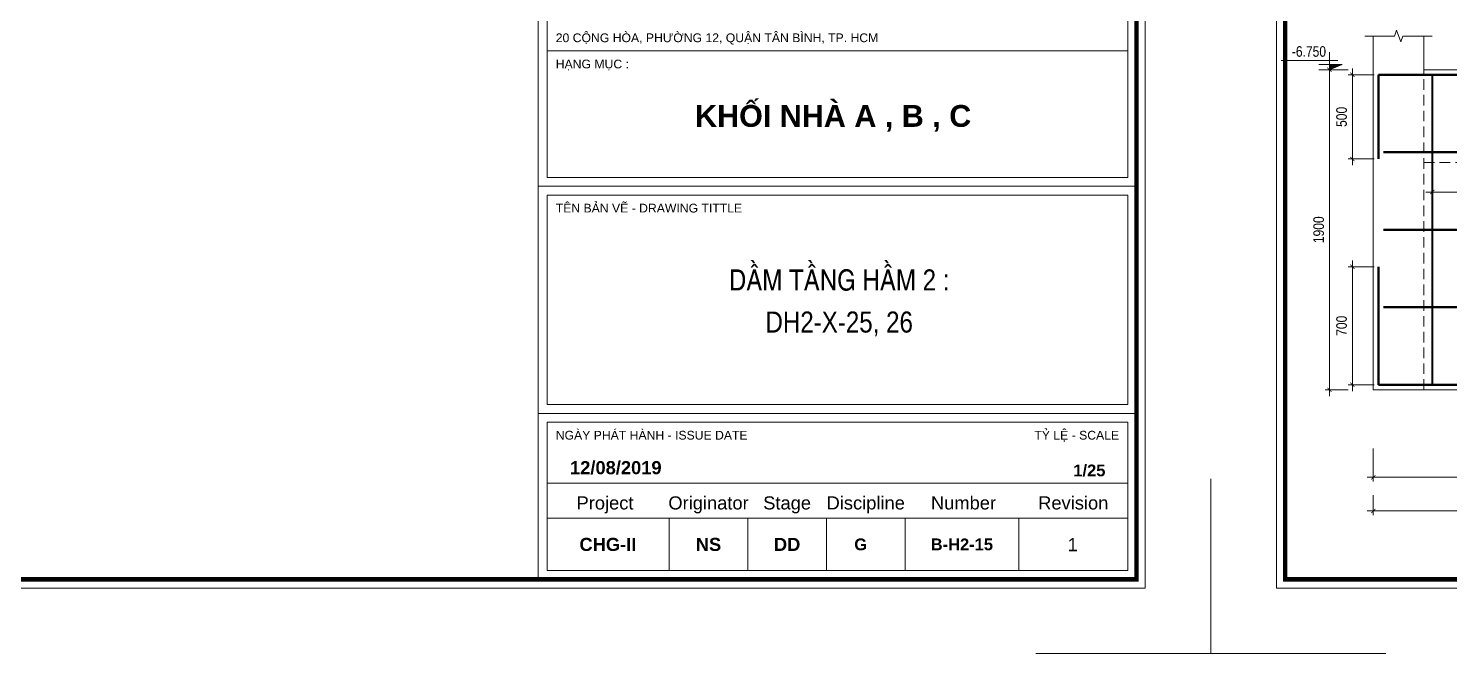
# Model space of a CAD drawing. Header units: millimetres. Extents: x 3014920 to 3563667, y -1638653 to -1356471.
# Drawn here: x 3338621 to 3347057, y -1601326 to -1597615 of the extents above; entities that cross this region are included whole.
import ezdxf
from ezdxf.enums import TextEntityAlignment as Align
from ezdxf.xclip import XClip

# ---------------------------------------------------------------- set-up
doc = ezdxf.new("R2010")
doc.units = ezdxf.units.MM
doc.header["$MEASUREMENT"] = 0
doc.header["$XCLIPFRAME"] = 0
doc.header["$PDMODE"] = 2
for name, pattern in [('6 TANG DIEN HINH 14-15$0$ACAD_ISO10W100', [18, 12, -3, 0, -3]), ('ACAD_ISO04W100', [30, 24, -3, 0, -3]), ('CENTER', [2, 1.25, -0.25, 0.25, -0.25]), ('HIDDEN', [0.375, 0.25, -0.125])]:
    doc.linetypes.add(name, pattern=pattern)
doc.layers.get('0').update_dxf_attribs({"lineweight": 9})
doc.layers.get('Defpoints').update_dxf_attribs({"color": 10, "lineweight": 0})
for name, color, linetype, lineweight in [('CDAI', 21, 'Continuous', 40), ('CHUNHO', 7, 'CENTER', 13), ('CHUTO', 51, 'Continuous', 15), ('CTHEP', 50, 'Continuous', 50), ('DBAO', 90, 'Continuous', 13), ('DGIONG', 130, 'Continuous', 13), ('HATCH', 154, 'Continuous', 9), ('KTH', 154, 'Continuous', 9), ('Net khuat', 8, 'HIDDEN', 13), ('TEXT', 7, 'Continuous', 15), ('TRUC', 251, 'ACAD_ISO04W100', 9)]:
    doc.layers.add(name, color=color, linetype=linetype, lineweight=lineweight)
doc.styles.add('ArialB', font='arialbd.ttf')
doc.styles.add('CHG_XX_Khung ten$0$A1 BORDER$0$ARIAL', font='arial.ttf')
doc.styles.add('CHG_XX_Khung ten$0$A1 BORDER$0$Arial - Bold', font='arialbd.ttf', dxfattribs={"height": 2.5})
doc.styles.add('CHG_XX_Khung ten$0$arial', font='arial.ttf')
doc.styles.add('Star-HelCon', font='VHELVCN_0.TTF')
doc.styles.add('TTP-HelCon', font='VHELVCN_0.TTF')
doc.dimstyles.new('TTP-25', dxfattribs={"dimscale": 25, "dimtxt": 2.5, "dimasz": 1, "dimexe": 1, "dimexo": 1, "dimgap": 0.09, "dimtad": 0, "dimdec": 4, "dimrnd": 1, "dimzin": 9, "dimdsep": 46, "dimtxsty": 'TTP-HelCon', "dimblk": 'ARCHTICK', "dimcen": 0.09, "dimdle": 1.5, "dimclrd": 256, "dimclre": 256, "dimclrt": 7, "dimadec": 0, "dimazin": 0, "dimtfac": 1, "dimtdec": 4, "dimtmove": 0, "dimatfit": 3, "dimldrblk": 'ARCHTICK', "dimfxl": 1, "dimtvp": 1, "dimtolj": 1, "dimtzin": 0, "dimarcsym": 0})

# ---------------------------------------------------------------- blocks, each defined once
blk = doc.blocks.new('2X-29')
at = {"layer": 'CTHEP'}
blk.add_line((32130.8927, -1385), (390.43806, -1385), dxfattribs=at)
at = {"layer": 'CTHEP', "elevation": 0}
blk.add_lwpolyline([(289.97982, -1845), (32200.89431, -1845)], dxfattribs=at)
at = {"layer": 'DBAO', "linetype": 'Continuous', "elevation": 0, "flags": 128}
blk.add_lwpolyline([(32230.89431, -1875), (258.43806, -1875)], dxfattribs=at)
blk = doc.blocks.new('_ArchTick')
at = {"color": 0, "linetype": 'ByBlock', "const_width": 0.15}
blk.add_lwpolyline([(-0.5, -0.5), (0.5, 0.5)], dxfattribs=at)
blk = doc.blocks.new('*D2258')
at = {"layer": 'Defpoints', "color": 0, "transparency": 16777216}
for p in [(0, 513.3), (-154.4, 13.3), (0, 13.3)]:
    blk.add_point(p, dxfattribs=at)
at = {"layer": 'KTH', "lineweight": -2, "transparency": 16777216}
for p, q in [((-25, 513.3), (-179.4, 513.3)), ((-154.4, 550.8), (-154.4, -24.2)), ((-25, 13.3), (-179.4, 13.3))]:
    blk.add_line(p, q, dxfattribs=at)
at = {"layer": 'KTH', "lineweight": -2, "transparency": 16777216, "xscale": 25, "yscale": 25, "zscale": 25}
for p, rotation in [((-154.4, 513.3), 90), ((-154.4, 13.3), 270)]:
    blk.add_blockref('_ArchTick', p, dxfattribs=dict(at, rotation=rotation))
at = {"layer": 'KTH', "color": 7, "transparency": 16777216, "insert": (-218.3, 263.3), "char_height": 62.5, "attachment_point": 5, "rotation": 90, "style": 'TTP-HelCon'}
blk.add_mtext('\\A1;500', dxfattribs=at)
blk = doc.blocks.new('*D2259')
at = {"layer": 'Defpoints', "color": 0, "transparency": 16777216}
for p in [(-154.4, -626.7), (0, -626.7), (0, -1326.7)]:
    blk.add_point(p, dxfattribs=at)
at = {"layer": 'KTH', "lineweight": -2, "transparency": 16777216}
for p, q in [((-154.4, -1364.2), (-154.4, -589.2)), ((-25, -626.7), (-179.4, -626.7)), ((-25, -1326.7), (-179.4, -1326.7))]:
    blk.add_line(p, q, dxfattribs=at)
at = {"layer": 'KTH', "lineweight": -2, "transparency": 16777216, "xscale": 25, "yscale": 25, "zscale": 25}
for p, rotation in [((-154.4, -626.7), 90), ((-154.4, -1326.7), 270)]:
    blk.add_blockref('_ArchTick', p, dxfattribs=dict(at, rotation=rotation))
at = {"layer": 'KTH', "color": 7, "transparency": 16777216, "insert": (-218.3, -976.7), "char_height": 62.5, "attachment_point": 5, "rotation": 90, "style": 'TTP-HelCon'}
blk.add_mtext('\\A1;700', dxfattribs=at)
blk = doc.blocks.new('*D2260')
at = {"layer": 'Defpoints', "color": 0, "transparency": 16777216}
for p in [(-154.4, 543.3), (-290.4, -1356.7), (-154.4, -1356.7)]:
    blk.add_point(p, dxfattribs=at)
at = {"layer": 'KTH', "lineweight": -2, "transparency": 16777216}
for p, q in [((-179.4, 543.3), (-315.4, 543.3)), ((-290.4, 580.8), (-290.4, -1394.2)), ((-179.4, -1356.7), (-315.4, -1356.7))]:
    blk.add_line(p, q, dxfattribs=at)
at = {"layer": 'KTH', "lineweight": -2, "transparency": 16777216, "xscale": 25, "yscale": 25, "zscale": 25}
for p, rotation in [((-290.4, 543.3), 90), ((-290.4, -1356.7), 270)]:
    blk.add_blockref('_ArchTick', p, dxfattribs=dict(at, rotation=rotation))
at = {"layer": 'KTH', "color": 7, "transparency": 16777216, "insert": (-354.3, -406.7), "char_height": 62.5, "attachment_point": 5, "rotation": 90, "style": 'TTP-HelCon'}
blk.add_mtext('\\A1;1900', dxfattribs=at)
blk = doc.blocks.new('CODE')
at = {"layer": 'DBAO'}
for p, q in [((-62.5, -20), (-62.5, 105)), ((-62.5, 0), (-137.5, 30)), ((-137.5, 30), (0, 30)), ((-137.5, 0), (0, 0)), ((-112.5, 55), (223.6, 55))]:
    blk.add_line(p, q, dxfattribs=at)
at = {"layer": 'HATCH', "color": 1}
blk.add_solid([(-62.5, 0), (-137.5, 30), (-62.5, 30)], dxfattribs=at)
blk = doc.blocks.new('*D2262')
at = {"layer": 'Defpoints', "color": 0, "transparency": 16777216}
for p in [(-30, -1681.2), (2670, -1681.2), (2670, -1875.9)]:
    blk.add_point(p, dxfattribs=at)
at = {"layer": 'KTH', "lineweight": -2, "transparency": 16777216}
for p, q in [((-30, -1706.2), (-30, -1900.9)), ((2670, -1706.2), (2670, -1900.9)), ((-67.5, -1875.9), (2707.5, -1875.9))]:
    blk.add_line(p, q, dxfattribs=at)
at = {"layer": 'KTH', "lineweight": -2, "transparency": 16777216, "xscale": 25, "yscale": 25, "zscale": 25, "rotation": 180}
blk.add_blockref('_ArchTick', (-30, -1875.9), dxfattribs=at)
at = {"layer": 'KTH', "lineweight": -2, "transparency": 16777216, "xscale": 25, "yscale": 25, "zscale": 25}
blk.add_blockref('_ArchTick', (2670, -1875.9), dxfattribs=at)
at = {"layer": 'KTH', "color": 7, "transparency": 16777216, "insert": (1320, -1812.1), "char_height": 62.5, "attachment_point": 5, "style": 'TTP-HelCon'}
blk.add_mtext('\\A1;2700', dxfattribs=at)
blk = doc.blocks.new('*D2263')
at = {"layer": 'Defpoints', "color": 0, "transparency": 16777216}
for p in [(5770, -1875.9), (-30, -1956.7), (5770, -2075.9)]:
    blk.add_point(p, dxfattribs=at)
at = {"layer": 'KTH', "lineweight": -2, "transparency": 16777216}
for p, q in [((5770, -1900.9), (5770, -2100.9)), ((-30, -1981.7), (-30, -2100.9)), ((-67.5, -2075.9), (5807.5, -2075.9))]:
    blk.add_line(p, q, dxfattribs=at)
at = {"layer": 'KTH', "lineweight": -2, "transparency": 16777216, "xscale": 25, "yscale": 25, "zscale": 25, "rotation": 180}
blk.add_blockref('_ArchTick', (-30, -2075.9), dxfattribs=at)
at = {"layer": 'KTH', "lineweight": -2, "transparency": 16777216, "xscale": 25, "yscale": 25, "zscale": 25}
blk.add_blockref('_ArchTick', (5770, -2075.9), dxfattribs=at)
at = {"layer": 'KTH', "color": 7, "transparency": 16777216, "insert": (2870, -2012), "char_height": 62.5, "attachment_point": 5, "style": 'TTP-HelCon'}
blk.add_mtext('\\A1;5800', dxfattribs=at)
blk = doc.blocks.new('*D2264')
at = {"layer": 'Defpoints', "color": 0, "transparency": 16777216}
for p in [(320, -6.6), (2670, -6.6), (2670, -183.1)]:
    blk.add_point(p, dxfattribs=at)
at = {"layer": 'KTH', "lineweight": -2, "transparency": 16777216}
for p, q in [((320, -31.6), (320, -208.1)), ((2670, -31.6), (2670, -208.1)), ((282.5, -183.1), (2707.5, -183.1))]:
    blk.add_line(p, q, dxfattribs=at)
at = {"layer": 'KTH', "lineweight": -2, "transparency": 16777216, "xscale": 25, "yscale": 25, "zscale": 25, "rotation": 180}
blk.add_blockref('_ArchTick', (320, -183.1), dxfattribs=at)
at = {"layer": 'KTH', "lineweight": -2, "transparency": 16777216, "xscale": 25, "yscale": 25, "zscale": 25}
blk.add_blockref('_ArchTick', (2670, -183.1), dxfattribs=at)
at = {"layer": 'KTH', "color": 7, "transparency": 16777216, "insert": (1495, -113.2), "char_height": 62.5, "attachment_point": 5, "style": 'TTP-HelCon'}
blk.add_mtext('\\A1;4Þ14a250-3', dxfattribs=at)
blk = doc.blocks.new('*D2275')
at = {"layer": 'Defpoints', "color": 0, "transparency": 16777216}
for p in [(-154.4, 543.3), (-290.4, -1356.7), (-154.4, -1356.7)]:
    blk.add_point(p, dxfattribs=at)
at = {"layer": 'KTH', "lineweight": -2, "transparency": 16777216}
for p, q in [((-179.4, 543.3), (-315.4, 543.3)), ((-290.4, 580.8), (-290.4, -1394.2)), ((-179.4, -1356.7), (-315.4, -1356.7))]:
    blk.add_line(p, q, dxfattribs=at)
at = {"layer": 'KTH', "lineweight": -2, "transparency": 16777216, "xscale": 25, "yscale": 25, "zscale": 25}
for p, rotation in [((-290.4, 543.3), 90), ((-290.4, -1356.7), 270)]:
    blk.add_blockref('_ArchTick', p, dxfattribs=dict(at, rotation=rotation))
at = {"layer": 'KTH', "color": 7, "transparency": 16777216, "insert": (-354.3, -406.7), "char_height": 62.5, "attachment_point": 5, "rotation": 90, "style": 'TTP-HelCon'}
blk.add_mtext('\\A1;1900', dxfattribs=at)
blk = doc.blocks.new('CHG_XX_Khung ten')
for p, q in [((687, 577), (687, 17)), ((687, 107), (824, 107)), ((687, 55), (824, 55))]:
    blk.add_line(p, q)
at = {"linetype": 'Continuous'}
for p, q in [((689, 39), (822, 39)), ((716.98, 31), (716.98, 19)), ((734.98, 31), (734.98, 19)), ((752.98, 31), (752.98, 19)), ((770.98, 31), (770.98, 19)), ((797, 31), (797, 19))]:
    blk.add_line(p, q, dxfattribs=at)
blk.add_lwpolyline([(15, 579), (826, 579), (826, 15), (15, 15)], close=True)
at = {"color": 4, "linetype": 'Continuous', "const_width": 1}
blk.add_lwpolyline([(17, 577), (824, 577), (824, 17), (17, 17)], close=True, dxfattribs=at)
at = {"linetype": 'Continuous'}
for points in [[(689, 177), (822, 177), (822, 138), (689, 138)], [(689, 109), (822, 109), (822, 138), (689, 138)], [(689, 105), (822, 105), (822, 57), (689, 57)], [(689, 53), (822, 53), (822, 31), (689, 31)], [(822, 19), (689, 19), (689, 31), (822, 31)]]:
    blk.add_lwpolyline(points, close=True, dxfattribs=at)
at = {"layer": 'Defpoints', "color": 1, "ltscale": 2}
for points in [[(40.06, 0), (0, 0), (0, 40)], [(800.94, 0), (841, 0), (841, 40)]]:
    blk.add_lwpolyline(points, dxfattribs=at)
at = {"style": 'CHG_XX_Khung ten$0$A1 BORDER$0$ARIAL'}
for s, p in [('20 CỘNG HÒA, PHƯỜNG 12, QUẬN TÂN BÌNH, TP. HCM', (691, 141)), ('HẠNG MỤC :', (691, 135)), ('TÊN BẢN VẼ - DRAWING TITTLE', (691, 102)), ('NGÀY PHÁT HÀNH - ISSUE DATE', (691, 50))]:
    blk.add_text(s, height=2, dxfattribs=at).set_placement(p, align=Align.MIDDLE_LEFT)
blk.add_text('TỶ LỆ - SCALE', height=2, dxfattribs=at).set_placement((820, 50), align=Align.MIDDLE_RIGHT)
for s, style, p in [('12/08/2019', 'CHG_XX_Khung ten$0$A1 BORDER$0$Arial - Bold', (704.75, 42.57)), ('Project', 'CHG_XX_Khung ten$0$A1 BORDER$0$ARIAL', (702.28, 34.5)), ('Originator', 'CHG_XX_Khung ten$0$A1 BORDER$0$ARIAL', (725.98, 34.5)), ('Stage', 'CHG_XX_Khung ten$0$A1 BORDER$0$ARIAL', (743.98, 34.5)), ('Discipline', 'CHG_XX_Khung ten$0$A1 BORDER$0$ARIAL', (761.98, 34.5)), ('Number', 'CHG_XX_Khung ten$0$A1 BORDER$0$ARIAL', (784.37, 34.5)), ('Revision', 'CHG_XX_Khung ten$0$A1 BORDER$0$ARIAL', (809.5, 34.5)), ('CHG-II', 'CHG_XX_Khung ten$0$A1 BORDER$0$Arial - Bold', (702.94, 25)), ('NS', 'CHG_XX_Khung ten$0$A1 BORDER$0$Arial - Bold', (725.98, 25)), ('DD', 'CHG_XX_Khung ten$0$A1 BORDER$0$Arial - Bold', (743.98, 25)), ('1', 'CHG_XX_Khung ten$0$arial', (809.36, 24.93))]:
    blk.add_text(s, height=3, dxfattribs=dict(style=style)).set_placement(p, align=Align.MIDDLE_CENTER)
at = {"insert": (754.52, 125.61), "char_height": 5, "width": 104.1229, "attachment_point": 2, "style": 'CHG_XX_Khung ten$0$A1 BORDER$0$Arial - Bold'}
blk.add_mtext('KHỐI NHÀ A , B , C', dxfattribs=at)
blk = doc.blocks.new('2X-28')
at = {"layer": 'CDAI'}
blk.add_lwpolyline([(320, 513.32812), (320, -1326.67188)], dxfattribs=at)
at = {"layer": 'CTHEP'}
for p, q in [((0, 13.32812), (0, 513.32812)), ((0, 513.32812), (13512.15813, 513.32812)), ((13514.54571, 53.32812), (30, 53.32812)), ((13514.54571, -406.67188), (30, -406.67188)), ((0, -626.67188), (0, -1326.67188)), ((13514.54571, -866.67188), (30, -866.67188)), ((0, -1326.67188), (0, -1126.67188)), ((0, -1326.67188), (13512.15813, -1326.67187))]:
    blk.add_line(p, q, dxfattribs=at)
at = {"layer": 'DBAO', "linetype": 'Continuous'}
for p, q in [((270, 743.32812), (270, 543.32812)), ((-30, 543.32812), (-30, -1356.67188)), ((269.9925, 543.32812), (6020.00195, 543.32812))]:
    blk.add_line(p, q, dxfattribs=at)
at = {"layer": 'DBAO', "linetype": 'Continuous', "flags": 128}
for points in [[(-30, 743.32812), (-30, 543.32812)], [(13544.54571, 543.32812), (13544.54571, -1356.67188), (-30, -1356.67188), (-30, 543.32812)]]:
    blk.add_lwpolyline(points, dxfattribs=at)
at = {"layer": 'DGIONG', "linetype": 'Continuous', "flags": 128}
blk.add_lwpolyline([(320, 743.32812), (145, 743.32812), (132.5, 708.98465), (107.5, 777.67159), (95, 743.32812), (-80, 743.32812)], dxfattribs=at)
at = {"layer": 'Net khuat', "ltscale": 250}
for p, q in [((269.9925, 543.32812), (270, 543.32812)), ((270, -1356.67188), (269.9925, 543.32812)), ((269.99662, -6.63779), (5620.45492, -6.65716))]:
    blk.add_line(p, q, dxfattribs=at)
at = {"layer": 'KTH', "linetype": 'Continuous', "xscale": -1}
blk.add_blockref('CODE', (-352.93806, 543.32812), dxfattribs=at)
blk.add_blockref('CODE', (-352.93806, 543.32812), dxfattribs=at)
at = {"layer": 'TEXT', "style": 'TTP-HelCon'}
blk.add_text('-6.750', height=62.5, dxfattribs=at).set_placement((-310.6714, 620.32312), align=Align.RIGHT)
blk.add_text('-6.750', height=62.5, dxfattribs=at).set_placement((-310.6714, 620.32312), align=Align.RIGHT)
at = {"layer": 'KTH'}
for base, p1, p2, angle, picture, middle in [((-290.43806, -1356.67188), (-154.43806, 543.32812), (-154.43806, -1356.67188), 90, '*D2260', (-354.27139, -406.67188)), ((-290.43806, -1356.67188), (-154.43806, 543.32812), (-154.43806, -1356.67188), 90, '*D2275', (-354.2714, -406.67188)), ((-154.43807, 13.32812), (0, 513.32812), (0, 13.32812), 90, '*D2258', (-218.2714, 263.32812)), ((-154.43807, -626.67188), (0, -1326.67188), (0, -626.67188), 90, '*D2259', (-218.2714, -976.67188)), ((5770.00194966, -2075.8745166236), (-30.0000000112, -1956.6718775325), (5770.00194966, -1875.9187778106), 180, '*D2263', (2870.0009748244, -2012.0411832902))]:
    dim = blk.add_linear_dim(base=base, p1=p1, p2=p2, angle=angle, dimstyle='TTP-25', override={"dimtmove": 1}, dxfattribs=at)
    dim.commit()
    dim.dimension.update_dxf_attribs({"geometry": picture, "text_midpoint": middle})
dim = blk.add_linear_dim(base=(2670, -183.10354), p1=(320, -6.64385), p2=(2670, -6.64385), text='4Þ14a250-3', dimstyle='TTP-25', override={"dimtmove": 1}, dxfattribs=at)
dim.commit()
dim.dimension.update_dxf_attribs({"geometry": '*D2264', "text_midpoint": (1495, -113.18688)})
dim = blk.add_linear_dim(base=(2670, -1875.91878), p1=(-30, -1681.20197), p2=(2670, -1681.20197), dimstyle='TTP-25', override={"dimtmove": 1}, dxfattribs=at)
dim.commit()
dim.dimension.update_dxf_attribs({"geometry": '*D2262', "text_midpoint": (1320, -1812.08544)})

msp = doc.modelspace()

# ---------------------------------------------------------------- block references
at = {"layer": 'DBAO'}
ref = msp.add_blockref('2X-29', (3346109.76393, -1596513.47511), dxfattribs=at)
XClip(ref).set_block_clipping_path([(22727.4080876649, -4372.2646297399), (43219.2102260534, 1129.0665370394)])
at = {"layer": 'TRUC', "linetype": '6 TANG DIEN HINH 14-15$0$ACAD_ISO10W100', "ltscale": 10}
msp.add_blockref('2X-28', (3346634.37653, -1598403.78857), dxfattribs=at)

# ---------------------------------------------------------------- texts
at = {"layer": 'CHUNHO', "style": 'Star-HelCon'}
for s, p in [('DAÀM TAÀNG HAÀM 2 :', (3343433.72451, -1599170.90776)), ('DH2-X-25, 26', (3343433.72451, -1599420.90776))]:
    msp.add_text(s, height=125, dxfattribs=at).set_placement(p, align=Align.CENTER)
at = {"layer": 'CHUTO', "color": 7, "style": 'ArialB'}
msp.add_text('1/25', height=70, dxfattribs=at).set_placement((3344823.52907, -1600274.23201))
for s, p in [('G', (3343561.17444, -1600713.28276)), ('B-H2-15', (3344161.83394, -1600713.28276))]:
    msp.add_text(s, height=70, dxfattribs=at).set_placement(p, align=Align.CENTER)

# ---------------------------------------------------------------- next in the draw order: block references
at = {"color": 5, "xscale": 25.92478421704392, "yscale": 25.92478421704392, "zscale": 25.92478421704392}
msp.add_blockref('CHG_XX_Khung ten', (3323837.03672, -1601326.46106), dxfattribs=at)

# ---------------------------------------------------------------- next in the draw order: block references
msp.add_blockref('CHG_XX_Khung ten', (3345639.78025, -1601326.46106), dxfattribs=at)

doc.saveas('drawing.dxf')
